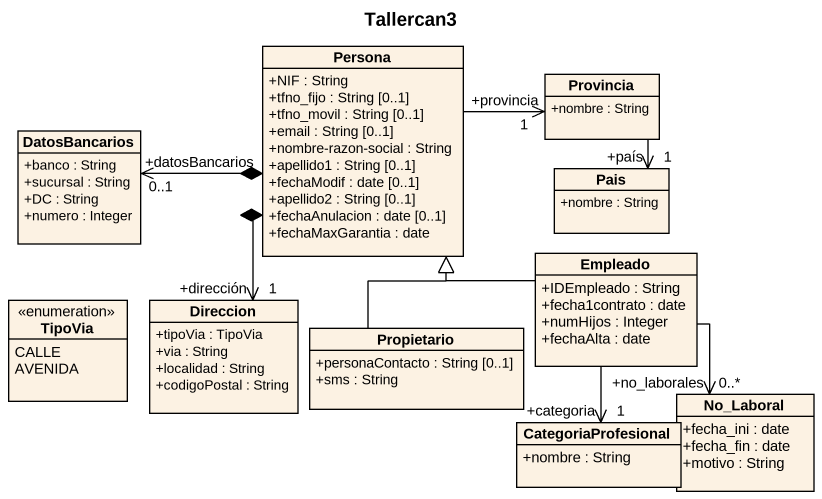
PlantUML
@startuml
title Tallercan3
hide circle
hide empty members
skinparam classAttributeIconSize 0
class Persona {
  +NIF : String
  +tfno_fijo : String [0..1]
  +tfno_movil : String [0..1]
  +email : String [0..1]
  +nombre-razon-social : String
  +apellido1 : String [0..1]
  +fechaModif : date [0..1]
  +apellido2 : String [0..1]
  +fechaAnulacion : date [0..1]
  +fechaMaxGarantia : date
}
class Provincia {
  +nombre : String
}
class DatosBancarios {
  +banco : String
  +sucursal : String
  +DC : String
  +numero : Integer
}
class Pais {
  +nombre : String
}
class Empleado {
  +IDEmpleado : String
  +fecha1contrato : date
  +numHijos : Integer
  +fechaAlta : date
}
enum TipoVia {
  CALLE
  AVENIDA
}
class Direccion {
  +tipoVia : TipoVia
  +via : String
  +localidad : String
  +codigoPostal : String
}
class Propietario {
  +personaContacto : String [0..1]
  +sms : String
}
class No_Laboral {
  +fecha_ini : date
  +fecha_fin : date
  +motivo : String
}
class CategoriaProfesional {
  +nombre : String
}
Persona -right-> "+provincia\n1" Provincia
Persona *-left-> "+datosBancarios\n0..1" DatosBancarios
Persona *--> "+dirección\n1" Direccion
Provincia --> "+país\n1" Pais
Empleado -up-|> Persona
Empleado --> "+no_laborales\n0..*" No_Laboral
Empleado --> "+categoria\n1" CategoriaProfesional
Propietario -up-|> Persona
@enduml
